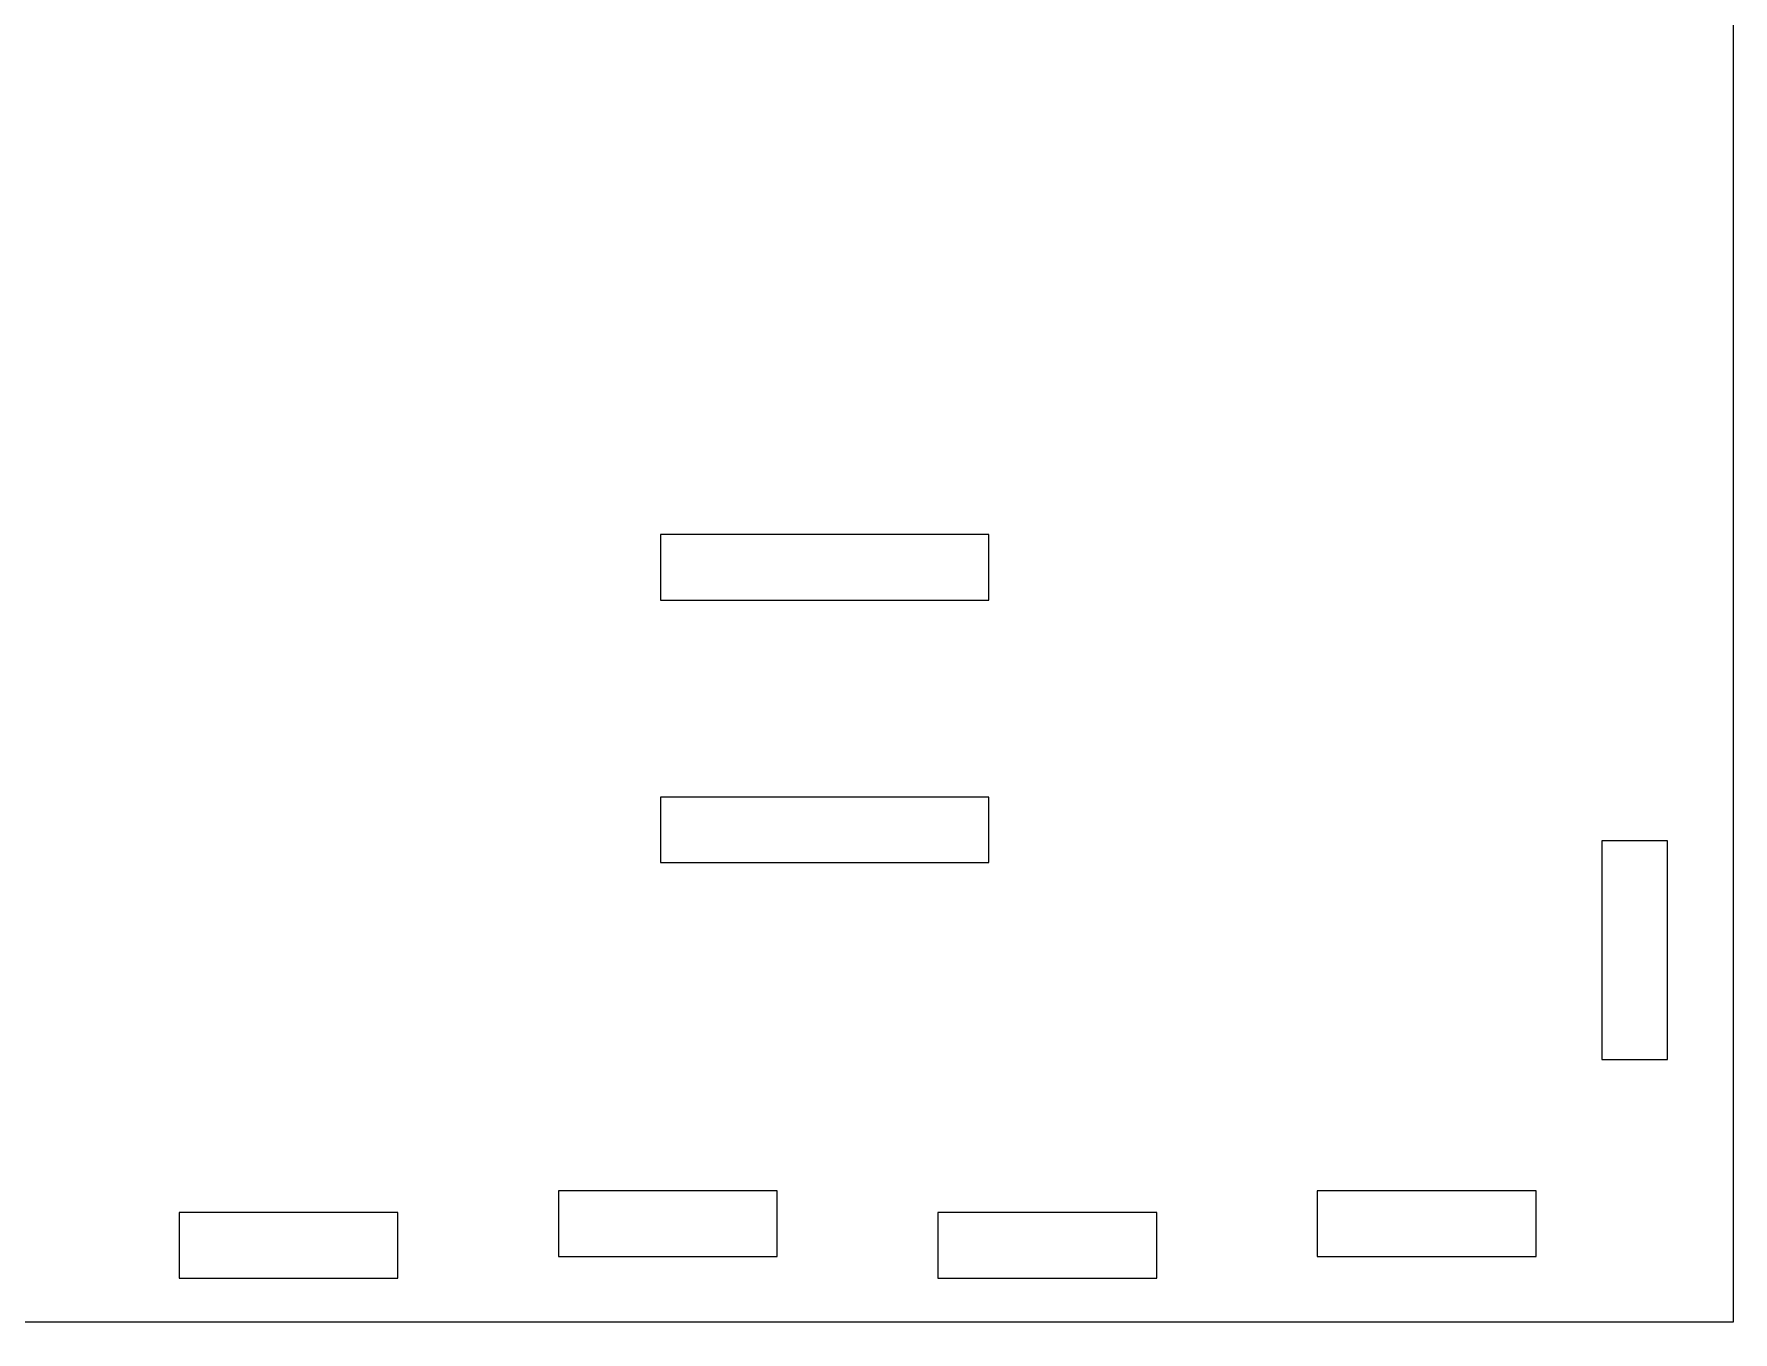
# Model space of a CAD drawing. Header units: millimetres. Extents: x -416 to 416, y -276 to 276.
# Drawn here: x -134.9 to -57.3, y -208.6 to -149.2 of the extents above; entities that cross this region are included whole.
import ezdxf

# ---------------------------------------------------------------- set-up
doc = ezdxf.new("R2010")
doc.units = ezdxf.units.MM
doc.header["$MEASUREMENT"] = 0
doc.layers.add('Camada 1', color=7, linetype='Continuous')

msp = doc.modelspace()

# ---------------------------------------------------------------- linework, layer by layer
at = {"layer": 'Camada 1', "color": 250, "lineweight": 20}
for points, knots in [([(-57.2609, -208.1044), (-57.2609, -208.1044), (-57.2609, 73.685), (-57.2609, 73.685), (-57.2609, 73.685), (-57.2609, 73.685), (-203.8595, 73.685), (-203.8595, 73.685), (-203.8595, 73.685), (-216.976, 73.8703), (-228.877, 66.0317), (-233.8863, 53.908), (-233.8863, 53.908), (-245.7327, 25.2368), (-269.3875, 3.0811), (-298.7719, -6.8656), (-298.7719, -6.8656), (-313.5286, -11.8607), (-328.0543, -17.5141), (-342.3053, -23.8087), (-342.3053, -23.8087), (-368.7946, -35.509), (-389.4431, -57.4012), (-399.5757, -84.5289), (-399.5757, -84.5289), (-409.7082, -111.6565), (-408.4677, -141.7247), (-396.1348, -167.926), (-396.1348, -167.926), (-384.4082, -192.8388), (-359.1657, -208.5629), (-331.6348, -208.1044), (-331.6348, -208.1044), (-331.6348, -208.1044), (-57.2609, -208.1044), (-57.2609, -208.1044)], [0, 0, 0, 0, 0.1, 0.1, 0.1, 0.1, 0.2, 0.2, 0.2, 0.2, 0.3, 0.3, 0.3, 0.3, 0.4, 0.4, 0.4, 0.4, 0.5, 0.5, 0.5, 0.5, 0.6, 0.6, 0.6, 0.6, 0.7, 0.7, 0.7, 0.7, 0.8, 0.8, 0.8, 0.8, 1, 1, 1, 1]), ([(-106.2609, -175.1044), (-106.2609, -175.1044), (-106.2609, -172.1044), (-106.2609, -172.1044), (-106.2609, -172.1044), (-106.2609, -172.1044), (-91.2609, -172.1044), (-91.2609, -172.1044), (-91.2609, -172.1044), (-91.2609, -172.1044), (-91.2609, -175.1044), (-91.2609, -175.1044), (-91.2609, -175.1044), (-91.2609, -175.1044), (-106.2609, -175.1044), (-106.2609, -175.1044)], [0, 0, 0, 0, 0.2, 0.2, 0.2, 0.2, 0.4, 0.4, 0.4, 0.4, 0.6, 0.6, 0.6, 0.6, 1, 1, 1, 1]), ([(-106.2609, -187.1044), (-106.2609, -187.1044), (-106.2609, -184.1044), (-106.2609, -184.1044), (-106.2609, -184.1044), (-106.2609, -184.1044), (-91.2609, -184.1044), (-91.2609, -184.1044), (-91.2609, -184.1044), (-91.2609, -184.1044), (-91.2609, -187.1044), (-91.2609, -187.1044), (-91.2609, -187.1044), (-91.2609, -187.1044), (-106.2609, -187.1044), (-106.2609, -187.1044)], [0, 0, 0, 0, 0.2, 0.2, 0.2, 0.2, 0.4, 0.4, 0.4, 0.4, 0.6, 0.6, 0.6, 0.6, 1, 1, 1, 1]), ([(-63.2609, -196.1044), (-63.2609, -196.1044), (-63.2609, -186.1044), (-63.2609, -186.1044), (-63.2609, -186.1044), (-63.2609, -186.1044), (-60.2609, -186.1044), (-60.2609, -186.1044), (-60.2609, -186.1044), (-60.2609, -186.1044), (-60.2609, -196.1044), (-60.2609, -196.1044), (-60.2609, -196.1044), (-60.2609, -196.1044), (-63.2609, -196.1044), (-63.2609, -196.1044)], [0, 0, 0, 0, 0.2, 0.2, 0.2, 0.2, 0.4, 0.4, 0.4, 0.4, 0.6, 0.6, 0.6, 0.6, 1, 1, 1, 1]), ([(-110.9276, -205.1044), (-110.9276, -205.1044), (-110.9276, -202.1044), (-110.9276, -202.1044), (-110.9276, -202.1044), (-110.9276, -202.1044), (-100.9276, -202.1044), (-100.9276, -202.1044), (-100.9276, -202.1044), (-100.9276, -202.1044), (-100.9276, -205.1044), (-100.9276, -205.1044), (-100.9276, -205.1044), (-100.9276, -205.1044), (-110.9276, -205.1044), (-110.9276, -205.1044)], [0, 0, 0, 0, 0.2, 0.2, 0.2, 0.2, 0.4, 0.4, 0.4, 0.4, 0.6, 0.6, 0.6, 0.6, 1, 1, 1, 1]), ([(-76.2609, -205.1044), (-76.2609, -205.1044), (-76.2609, -202.1044), (-76.2609, -202.1044), (-76.2609, -202.1044), (-76.2609, -202.1044), (-66.2609, -202.1044), (-66.2609, -202.1044), (-66.2609, -202.1044), (-66.2609, -202.1044), (-66.2609, -205.1044), (-66.2609, -205.1044), (-66.2609, -205.1044), (-66.2609, -205.1044), (-76.2609, -205.1044), (-76.2609, -205.1044)], [0, 0, 0, 0, 0.2, 0.2, 0.2, 0.2, 0.4, 0.4, 0.4, 0.4, 0.6, 0.6, 0.6, 0.6, 1, 1, 1, 1]), ([(-128.2609, -206.1044), (-128.2609, -206.1044), (-128.2609, -203.1044), (-128.2609, -203.1044), (-128.2609, -203.1044), (-128.2609, -203.1044), (-118.2609, -203.1044), (-118.2609, -203.1044), (-118.2609, -203.1044), (-118.2609, -203.1044), (-118.2609, -206.1044), (-118.2609, -206.1044), (-118.2609, -206.1044), (-118.2609, -206.1044), (-128.2609, -206.1044), (-128.2609, -206.1044)], [0, 0, 0, 0, 0.2, 0.2, 0.2, 0.2, 0.4, 0.4, 0.4, 0.4, 0.6, 0.6, 0.6, 0.6, 1, 1, 1, 1]), ([(-93.5942, -206.1044), (-93.5942, -206.1044), (-93.5942, -203.1044), (-93.5942, -203.1044), (-93.5942, -203.1044), (-93.5942, -203.1044), (-83.5942, -203.1044), (-83.5942, -203.1044), (-83.5942, -203.1044), (-83.5942, -203.1044), (-83.5942, -206.1044), (-83.5942, -206.1044), (-83.5942, -206.1044), (-83.5942, -206.1044), (-93.5942, -206.1044), (-93.5942, -206.1044)], [0, 0, 0, 0, 0.2, 0.2, 0.2, 0.2, 0.4, 0.4, 0.4, 0.4, 0.6, 0.6, 0.6, 0.6, 1, 1, 1, 1])]:
    msp.add_open_spline(points, degree=3, knots=knots, dxfattribs=at)

doc.saveas('drawing.dxf')
